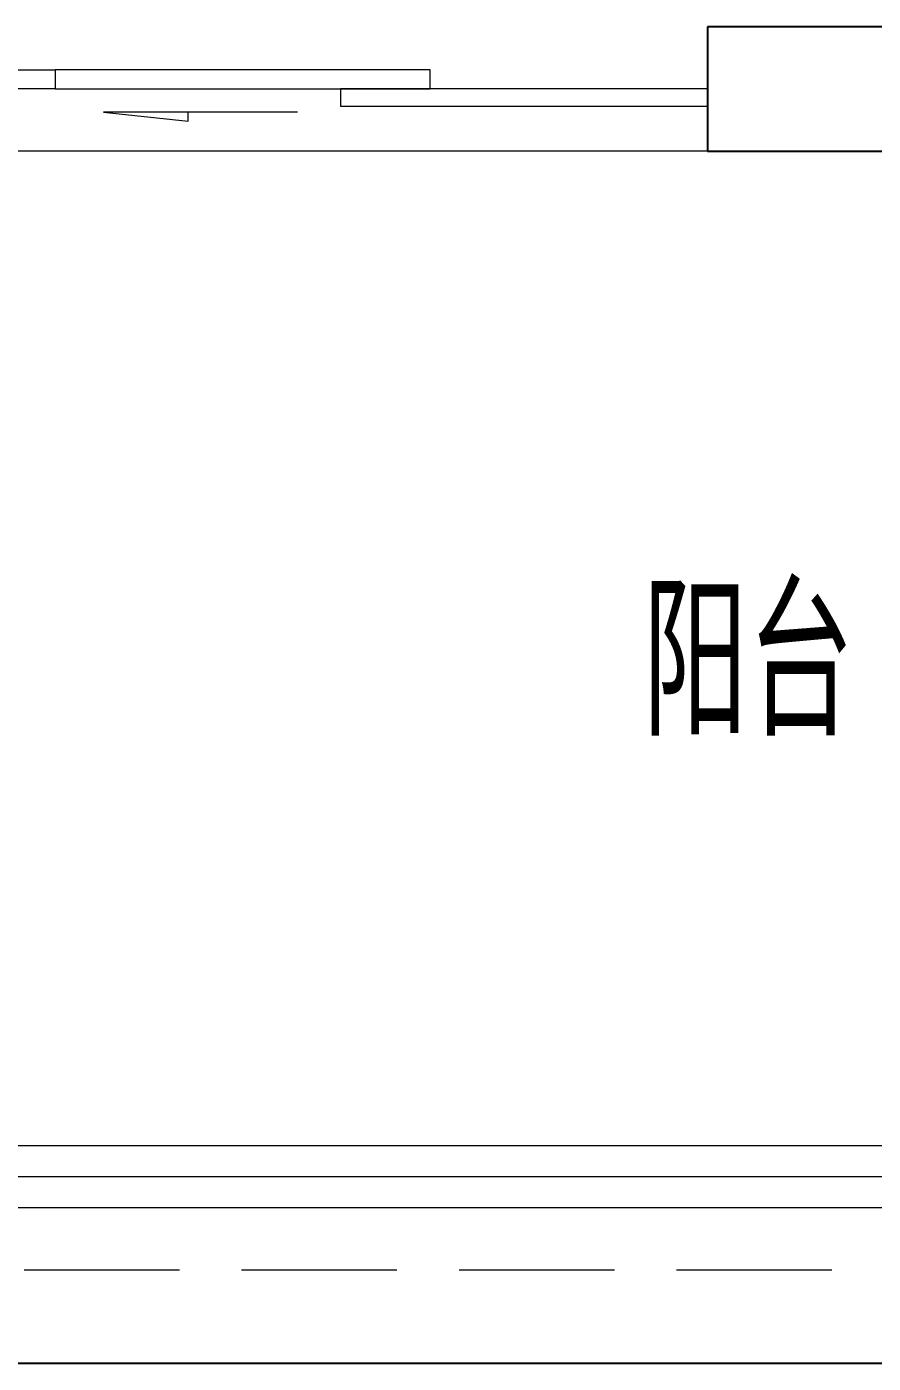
# Model space of a CAD drawing. Extents: x 3753737 to 4713801, y -857380 to 24339.
# Drawn here: x 4499203 to 4500565, y -741584 to -739434 of the extents above; entities that cross this region are included whole.
import ezdxf

# ---------------------------------------------------------------- set-up
doc = ezdxf.new("R2010")
doc.units = 0
doc.header["$LTSCALE"] = 1000
doc.header["$MEASUREMENT"] = 0
doc.linetypes.add('DASH', pattern=[0.35, 0.25, -0.1])
doc.layers.get('0').update_dxf_attribs({"linetype": 'CONTINUOUS'})
for name, color, linetype in [('!!电气', 1, 'CONTINUOUS'), ('WALL', 252, 'CONTINUOUS'), ('看线', 185, 'CONTINUOUS')]:
    doc.layers.add(name, color=color, linetype=linetype)
for name, color, linetype, lineweight in [('PUB_TEXT', 7, 'CONTINUOUS', 20), ('WINDOW', 146, 'CONTINUOUS', 20), ('平面-栏杆', 56, 'CONTINUOUS', 15), ('平面-看线', 252, 'CONTINUOUS', 15)]:
    doc.layers.add(name, color=color, linetype=linetype, lineweight=lineweight)
doc.styles.get("Standard").update_dxf_attribs({"font": 'gbenor.shx', "bigfont": 'gbcbig.shx'})

# ---------------------------------------------------------------- blocks, each defined once
blk = doc.blocks.new('$DorLib2D$00000138')
at = {"color": 0, "linetype": 'Continuous'}
for p, q in [((-0.2875, 0), (-0.2875, 0.1538)), ((-0.2875, 0.1538), (0, 0.1538)), ((0, 0.1538), (0, 0)), ((0.2875, 0.1538), (0, 0.1538)), ((0.2875, 0), (0.2875, 0.1538)), ((-0.5, -0.1399), (-0.5, 0)), ((-0.5, 0), (-0.2188, 0)), ((0, 0), (-0.2875, 0)), ((-0.2188, 0), (-0.2188, -0.1399)), ((0, 0), (0.2875, 0)), ((0.2188, 0), (0.2188, -0.1399)), ((0.5, 0), (0.2188, 0)), ((0.5, 0), (0.5, -0.1946)), ((0.5, -0.1399), (0.5, 0)), ((-0.2188, -0.1399), (-0.5, -0.1399)), ((0.2188, -0.1399), (0.5, -0.1399)), ((-0.1857, -0.186), (-0.037, -0.186)), ((-0.037, -0.186), (-0.1019, -0.2583)), ((-0.1019, -0.2583), (-0.1019, -0.186)), ((0.1857, -0.186), (0.037, -0.186)), ((0.037, -0.186), (0.1019, -0.2583)), ((0.1019, -0.2583), (0.1019, -0.186))]:
    blk.add_line(p, q, dxfattribs=at)
blk = doc.blocks.new('A$C5F341E43')
at = {"layer": 'WALL', "color": 252}
for p, q in [((31849.9, 1900), (31050, 1900)), ((31050, 1900), (31050, 1700)), ((31050, 1700), (31849.9, 1700))]:
    blk.add_line(p, q, dxfattribs=at)
at = {"layer": 'WINDOW', "color": 252}
blk.add_line((31050, 1700), (28950, 1700), dxfattribs=at)
at = {"layer": '平面-栏杆', "color": 252}
for points in [[(33350, 50), (28700, 50)], [(33350, 0), (28700, 0)]]:
    blk.add_lwpolyline(points, dxfattribs=at)
at = {"layer": '平面-看线', "color": 252}
blk.add_lwpolyline([(33350, 100), (28700, 100)], dxfattribs=at)
at = {"layer": '平面-看线', "color": 252, "linetype": 'DASH'}
blk.add_lwpolyline([(33350, -100), (28700, -100)], dxfattribs=at)
at = {"layer": '看线', "color": 252, "ltscale": 0.5}
blk.add_lwpolyline([(28750, -250), (33350, -250)], dxfattribs=at)
at = {"layer": 'WINDOW', "color": 252, "xscale": 2100, "yscale": -200, "zscale": 2100, "rotation": 179.9999999989443}
blk.add_blockref('$DorLib2D$00000138', (30000, 1800), dxfattribs=at)
at = {"layer": 'PUB_TEXT', "color": 252}
blk.add_text('阳台', height=236.31, dxfattribs=at).set_placement((30945, 759.3))

msp = doc.modelspace()

# ---------------------------------------------------------------- block references
at = {"layer": '!!电气'}
msp.add_blockref('A$C5F341E43', (4469248.6, -741333.8), dxfattribs=at)

doc.saveas('drawing.dxf')
